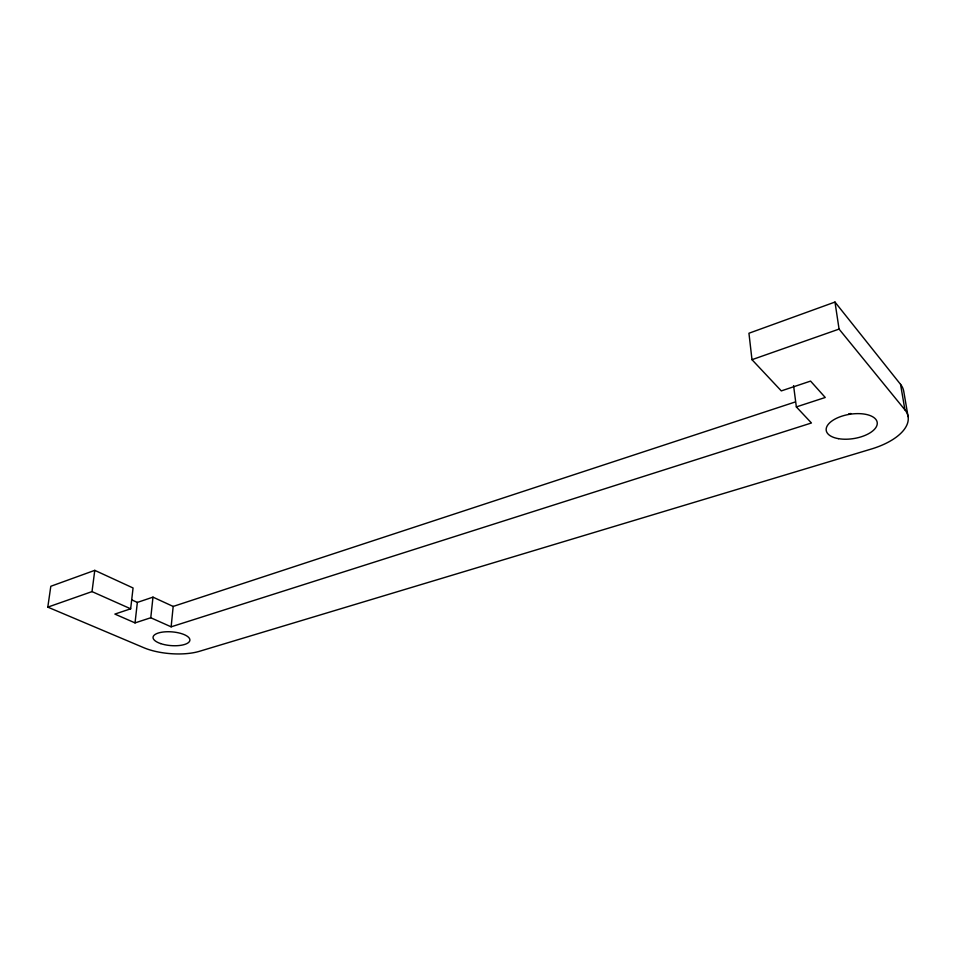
<?xml version="1.0" encoding="UTF-8"?>
<svg xmlns="http://www.w3.org/2000/svg" width="956" height="956" viewBox="0 0 956 956"><rect width="100%" height="100%" fill="white"/><g stroke="black" fill="none" stroke-linecap="round" stroke-linejoin="round"><path stroke-width="1.43" d="M793.576 385.638L796.348 406.909L825.243 397.481L810.568 381.097L781.303 390.896L751.99 359.683L748.942 333.238L834.982 302.06L900.552 384.372L904.926 409.873A56.99 27.198 -9 0 1 871.394 449.009L199.434 651.311A40.08 14.926 4.5 0 1 143.878 647.738L47.8 607.132L50.811 586.279L94.775 570.35L133.063 587.976L130.661 608.805L114.887 614.087L135.035 622.894L150.773 617.755L171.136 626.825L173.179 606.439L795.284 401.962M150.773 617.755L152.984 597.142L173.179 606.439M135.035 622.894L137.353 602.411L152.984 597.142M47.8 607.132L92.015 591.597L94.775 570.35M751.99 359.683L839.069 329.091L904.926 409.873M171.136 626.825L811.441 422.982L796.348 406.909M92.015 591.597L130.661 608.805M132.024 600.01L137.353 602.411M908.092 416.613L903.731 391.243A56.452 27.748 -9.4 0 0 900.552 384.372M834.982 302.06L839.069 329.091M850.912 413.506A25.537 12.548 -9.4 0 1 848.749 413.852M160.644 643.591A18.475 6.883 4.5 0 0 189.79 640.723A18.475 6.883 4.5 0 0 163.978 631.928A18.475 6.883 4.5 0 0 160.644 643.591M838.412 438.649A25.788 12.297 -9 0 0 877.261 423.639A25.788 12.297 -9 0 0 839.499 417.007A25.788 12.297 -9 0 0 838.412 438.649"/></g></svg>
